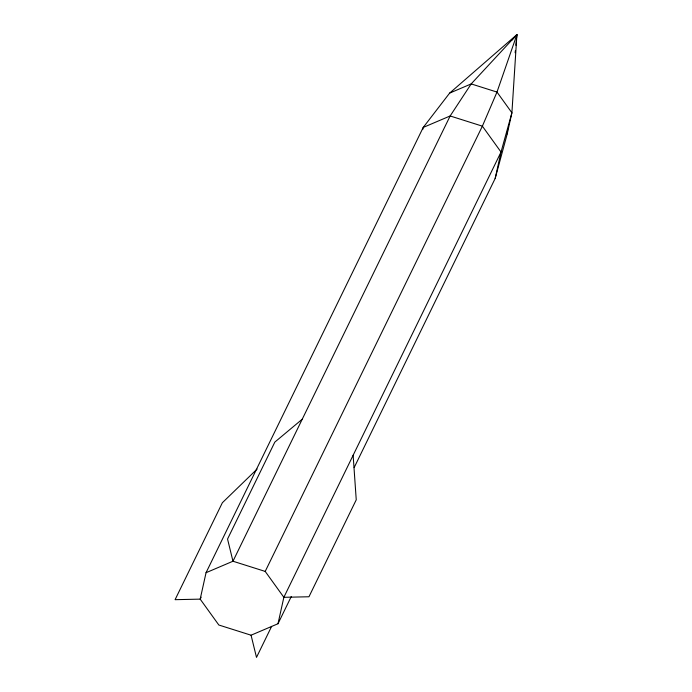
<?xml version="1.0" encoding="UTF-8"?>
<svg xmlns="http://www.w3.org/2000/svg" width="692" height="692" viewBox="0 0 692 692"><rect width="100%" height="100%" fill="white"/><g stroke="black" fill="none" stroke-linecap="round" stroke-linejoin="round"><path stroke-width="1.04" d="M354.174 467.55L495.169 178.467L507.219 133.919L507.738 128.574M515.142 52.756L515.35 50.62M515.877 45.283L516.396 39.937M516.604 37.8L516.915 34.6L449.644 93.1L423.21 127.449L206.043 572.708L200.187 599.134L218.836 625.014L251.066 635.204L278.002 623.734L291.254 596.565M278.002 623.734L283.858 597.308L501.025 152.05L511.907 112.779L516.915 34.6L471.191 83.914L450.146 115.971L232.97 561.229L206.043 572.708M422.76 129.482L423.21 127.449L450.146 115.971L482.376 126.16L501.025 152.05L495.169 178.467M507.219 133.919L511.907 112.779L496.986 92.071L471.191 83.914L449.644 93.1M201.13 597.196L200.187 599.134L175.085 599.679L222.366 502.738L257.104 469.072M353.136 455.275L356.242 499.823L308.961 596.764L283.858 597.308L265.209 571.419L482.376 126.16L496.986 92.071L516.915 34.6L511.881 40.171M271.627 626.381L256.498 657.4L251.066 635.204M302.248 419.205L274.828 442.101L227.547 539.042L232.97 561.229L265.209 571.419"/></g></svg>
